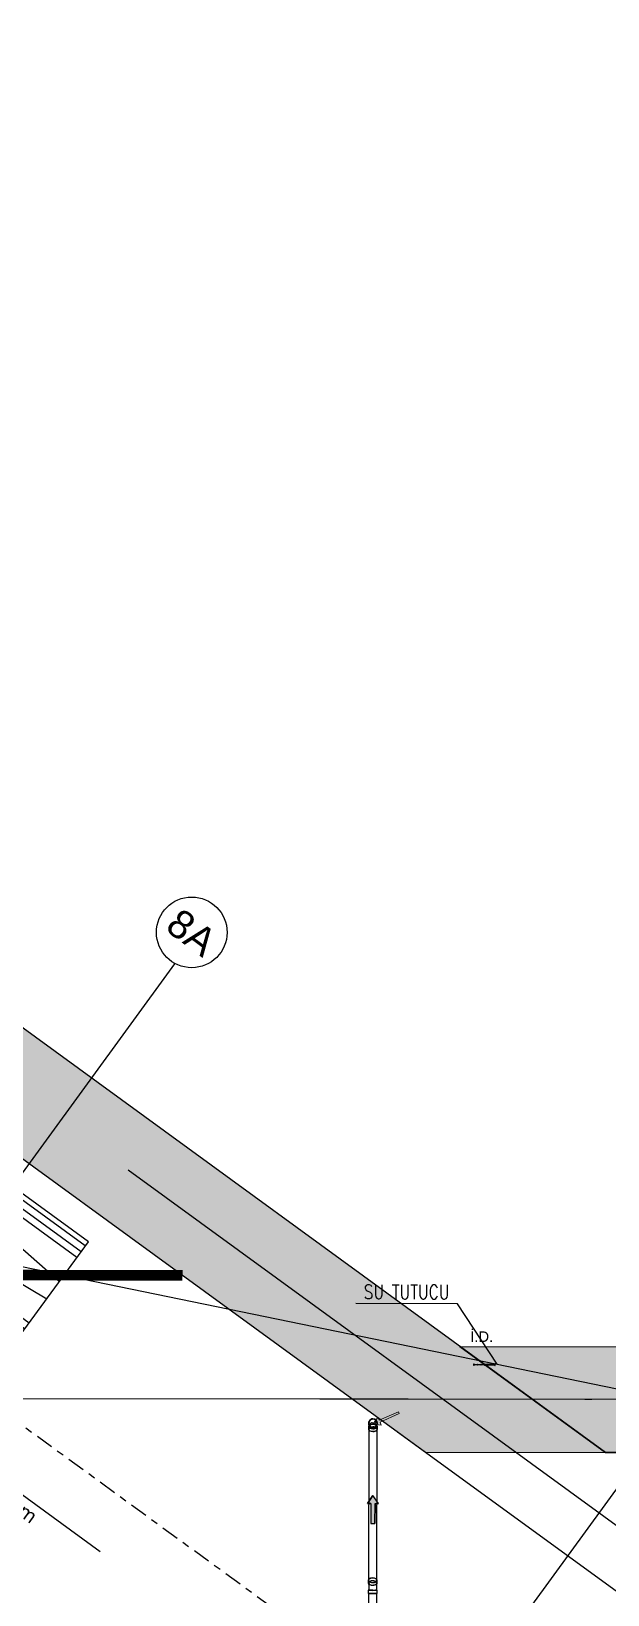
# Model space of a CAD drawing. Header units: millimetres. Extents: x 400382 to 401500, y 4543975 to 4544133.
# Drawn here: x 400817.4 to 400825.56, y 4544089.9 to 4544112.02 of the extents above; entities that cross this region are included whole.
import ezdxf
from ezdxf.enums import TextEntityAlignment as Align

# ---------------------------------------------------------------- set-up
doc = ezdxf.new("R2010")
doc.units = ezdxf.units.MM
for name, pattern in [('ACAD_ISO05W100', [33, 24, -3, 0, -3, 0, -3]), ('AKS', [3, 2.5, -0.25, 0, -0.25]), ('CENTER', [2, 1.25, -0.25, 0.25, -0.25]), ('CIZGI', [0.4, 0.25, -0.15]), ('CONTINU', [0]), ('DASHDOT2', [0.5, 0.25, -0.125, 0, -0.125])]:
    doc.linetypes.add(name, pattern=pattern)
doc.layers.add('A-DETL-GENF', color=92, linetype='Continuous', lineweight=9)
for name, color, linetype in [('aks prota', 2, 'AKS'), ('caks prota', 4, 'Continuous'), ('iderzi_PROTA', 3, 'Continuous'), ('kiriş prota', 6, 'Continuous'), ('kolon tarama prota', 252, 'Continuous'), ('merdiven prota', 2, 'Continuous'), ('not yazısı prota', 6, 'Continuous'), ('not çizgisi prota', 4, 'Continuous'), ('perde prota', 1, 'Continuous'), ('PRT-AL-TUNEL_EKSENI', 14, 'DASHDOT2'), ('skesit prota', 7, 'Continuous'), ('st_s_su tutucu', 2, 'Continuous'), ('st_s_ölçü', 4, 'Continuous'), ('taks prota', 7, 'Continuous'), ('TARAMA', 8, 'Continuous')]:
    doc.layers.add(name, color=color, linetype=linetype)
doc.styles.add('OLCU', font='romanstw.shx')
doc.styles.add('Segoe UI Light_1', font='', dxfattribs={"height": 199.9999999999999})
doc.styles.add('TAKS', font='Arial Unicode.ttf')
doc.styles.add('text25_PROTA', font='Arial.ttf', dxfattribs={"height": 25})
doc.styles.add('TSIMPLEX', font='romanstw.shx')
doc.styles.get('Segoe UI Light_1').set_extended_font_data('Segoe UI Light')
doc.dimstyles.new('1-50', dxfattribs={"dimtxt": 10, "dimasz": 4, "dimexe": 4, "dimexo": 8, "dimgap": 4, "dimtad": 1, "dimdec": 1, "dimrnd": 0.05, "dimzin": 9, "dimdsep": 46, "dimtxsty": 'OLCU', "dimblk1": 'OBLIQUE', "dimblk2": 'OBLIQUE', "dimsah": 1, "dimcen": 2, "dimdle": 4, "dimclrd": 4, "dimclre": 4, "dimclrt": 3, "dimadec": 1, "dimazin": 0, "dimtfac": 1, "dimtdec": 1, "dimtix": 1, "dimtmove": 2, "dimatfit": 3, "dimldrblk": 'OBLIQUE', "dimfxl": 1, "dimtvp": 1, "dimtolj": 1, "dimtzin": 1, "dimarcsym": 0})

# ---------------------------------------------------------------- blocks, each defined once
blk = doc.blocks.new('Flow Direction - Flow Direction _25mm_-1035271-_17_70 m  ARA KAT')
at = {"layer": 'TARAMA'}
blk.add_hatch(color=256, dxfattribs=at).paths.add_polyline_path([(0, 1.015187933717243e-13), (-117.0416345659798, -78.02775637731982), (-117.0416345659799, -29.99999999999993), (-400.0000000000001, -29.99999999999991), (-400, 30.00000000000008), (-117.04163456598, 30.00000000000008), (-117.0416345659799, 78.02775637732009)], flags=0)
for p, q in [((-117.04163456598, 30.00000000000009), (-400, 30.00000000000008)), ((-400, 30.00000000000008), (-400.0000000000001, -29.99999999999991)), ((-117.0416345659798, 30.00000000000008), (-399.9999999999999, 30.00000000000008)), ((-399.9999999999999, 30.00000000000008), (-400, -29.99999999999991)), ((-1.691979889528737e-14, 8.459899447643693e-14), (-117.0416345659799, 78.02775637732009)), ((-117.0416345659799, 78.02775637732012), (-117.04163456598, 30.00000000000008)), ((-117.0416345659798, 78.02775637732002), (0, 8.459899447643693e-14)), ((-117.0416345659798, 30.00000000000008), (-117.0416345659798, 78.02775637732002)), ((-117.0416345659798, -78.02775637731985), (0, 1.015187933717243e-13)), ((-117.0416345659798, -78.02775637731985), (0, 8.459899447643693e-14)), ((-400.0000000000001, -29.99999999999991), (-117.0416345659799, -29.99999999999993)), ((-117.0416345659799, -29.99999999999993), (-400, -29.99999999999991)), ((-117.0416345659799, -29.99999999999993), (-117.0416345659798, -78.02775637731982)), ((-117.0416345659799, -29.99999999999993), (-117.0416345659798, -78.02775637731988))]:
    blk.add_line(p, q, dxfattribs=at)
blk = doc.blocks.new('Riser Direction1 - Flow Direction _25mm_ 2-2155046-_17_70 m  ARA KAT')
at = {"layer": 'A-DETL-GENF'}
blk.add_hatch(color=256, dxfattribs=at).paths.add_polyline_path([(-3.383959779057477e-14, -8.353062558512092e-14), (118, -4.060751734868973e-13), (96.00587391054631, -38.09494385501035), (354.8603263417587, -187.5446316471047), (339.848578520666, -213.5457415836484), (80.9941260894537, -64.09605379155403), (58.99999999999961, -102.1909976465643)], flags=0)
for p, q in [((-1.691979889528738e-14, -1.015187933717243e-13), (58.99999999999961, -102.1909976465643)), ((118, -4.060751734868973e-13), (-3.383959779057477e-14, -8.353062558512092e-14)), ((118, -4.060751734868973e-13), (-3.383959779057477e-14, -8.353062558512096e-14)), ((58.99999999999961, -102.1909976465643), (-1.691979889528738e-14, -1.015187933717243e-13)), ((58.99999999999961, -102.1909976465644), (80.9941260894537, -64.09605379155403)), ((80.9941260894537, -64.09605379155401), (58.99999999999961, -102.1909976465644)), ((80.9941260894537, -64.09605379155403), (339.848578520666, -213.5457415836484)), ((80.99412608945369, -64.096053791554), (339.848578520666, -213.5457415836484)), ((96.00587391054631, -38.09494385501034), (118, -4.060751734868973e-13)), ((96.00587391054631, -38.09494385501034), (118, -3.976152740392536e-13)), ((354.8603263417587, -187.5446316471047), (96.00587391054631, -38.09494385501035)), ((96.00587391054633, -38.09494385501034), (354.8603263417587, -187.5446316471048)), ((339.848578520666, -213.5457415836484), (354.8603263417587, -187.5446316471047)), ((339.848578520666, -213.5457415836484), (354.8603263417587, -187.5446316471047))]:
    blk.add_line(p, q, dxfattribs=at)
blk = doc.blocks.new('17.60 mekanik')
at = {"layer": 'kolon tarama prota'}
for p, q in [((141279.6532115856, 63618.55350984388), (141279.6531402917, 63618.55385133315)), ((141267.0370526321, 63612.73862124707), (141267.0370526321, 63608.91155467579)), ((141267.1714542943, 63615.94800880116), (141267.1715255881, 63615.94766731188)), ((141267.5124526321, 63608.91155467579), (141267.5124526321, 63395.04582447697)), ((141279.3124526321, 63395.04582447697), (141279.3124526321, 63608.91155467579)), ((141279.7878526321, 63608.91155467579), (141279.7878526321, 63612.73862124707)), ((141267.0370526321, 63395.04582447697), (141267.0370526321, 63391.21875790569)), ((141267.0370526321, 63380.87658909916), (141267.0370526321, 63376.4318113325)), ((141267.5124526321, 63376.4318113325), (141267.5124526321, 63066.74122299771)), ((141279.3124526321, 63066.74122299771), (141279.3124526321, 63376.4318113325)), ((141279.7878526321, 63391.21875790569), (141279.7878526321, 63395.04582447697)), ((141279.7878526321, 63376.4318113325), (141279.7878526321, 63380.87658909916))]:
    blk.add_line(p, q, dxfattribs=at)
at = {"layer": 'kolon tarama prota', "flags": 128}
for points in [[(141267.6973685878, 63617.25064273156), (141267.6974107319, 63616.77827200242), (141267.697439593, 63615.41018322495), (141267.6974522032, 63613.28706546131), (141267.6974526331, 63612.73867540075)], [(141279.1274526311, 63612.73856709339), (141279.1274438351, 63615.00091128366), (141279.1274183518, 63616.55030332435), (141279.1273788017, 63617.2274096132), (141279.1273685859, 63617.25053442419)], [(141267.6974526321, 63391.21875790569), (141267.6974526321, 63387.17982303486), (141267.6974526321, 63382.843038612), (141267.6974526321, 63380.87658909916)], [(141279.1274526321, 63380.87658909916), (141279.1274526321, 63385.28242704167), (141279.1274526321, 63389.47721782809), (141279.1274526321, 63391.21875790569)]]:
    blk.add_lwpolyline(points, dxfattribs=at)
at = {"layer": 'kolon tarama prota'}
for centre, radius, start, end in [((141273.412297293, 63617.25093006715), 5.900000000001455, 143.9999999985069, 323.9999999985069), ((141273.412297293, 63617.25093006715), 5.899999999997647, 323.9999999985069, 143.9999999985069), ((141271.6783307987, 63614.86432993375), 2.950000000000364, 53.99999999421196, 233.9999999942119), ((141275.1462637873, 63619.63753020056), 2.949999999998394, 233.9999999942119, 53.99999999421196)]:
    blk.add_arc(centre, radius, start, end, dxfattribs=at)
for centre, major_axis, ratio, start_param, end_param in [((141273.412297293, 63617.25093006715), (6.240819205340704, 1.30303522833056), 0.9999999969201854, 1.364951591030336, 4.506544244620173), ((141273.4123685869, 63617.25058857788), (6.24077756568262, 1.303234643365972), 0.9999999969203008, 1.364919637580814, 4.506512291171105), ((141273.4123685869, 63617.25058857788), (5.594509024940356, 1.167344751926904), 0.9999999969204985, 1.365079345802142, 4.50667199939295), ((141273.412297293, 63617.25093006715), (6.24086447665401, 1.302818384896619), 0.9999999969203245, 4.506578990482691, 7.648171644072439), ((141273.4123685869, 63617.25058857788), (6.240909725710029, 1.302601610446952), 0.9999999969204634, 4.506613725040065, 7.648206378629361), ((141273.4123685869, 63617.25058857788), (5.594294957624851, 1.16837020122185), 0.9999999969198325, 4.506488700214649, 7.648081353803428), ((141273.4124526321, 63612.73862124707), (6.375400000000528, -8.515858157532457e-13), 0.5086348229325528, 1.570777697102949, 4.712370350692376), ((141273.4124526321, 63608.91155467579), (6.375400000001704, -2.995812542484179e-12), 0.5086348229323415, 1.570777697102986, 4.712370350692547), ((141273.4124526321, 63608.91155467579), (5.900000000001292, 8.675074547605755e-13), 0.5086348229324242, 1.570796326794911, 3.141592653589801), ((141273.4124526321, 63608.91155467579), (5.900000000001292, 1.270761273986232e-12), 0.5086348229323517, 3.141592653589673, 4.712388980384563), ((141273.4124526321, 63612.73862124707), (5.714999999999654, 1.529919940734721e-12), 0.508634822932728, 1.570777697102621, 4.712370350692314), ((141273.4124526321, 63612.73862124707), (6.37539999999994, -1.852254447043382e-12), 0.5086348229322976, 4.712370350692455, 7.853963004282615), ((141273.4124526321, 63608.91155467579), (6.375399999999352, 3.03916600219414e-13), 0.5086348229326468, 4.712370350692283, 7.85396300428231), ((141273.4124526321, 63612.73862124707), (5.715000000000833, 9.9139446652089e-15), 0.5086348229320615, 4.712370350692449, 7.853963004282342), ((141273.4124526321, 63608.91155467579), (5.89999999999926, 4.335490300099731e-13), 0.5086348229325994, 5.173489157868084e-14, 1.570796326794948), ((141273.4124526321, 63608.91155467579), (5.899999999999257, 8.384404281968129e-13), 0.5086348229325269, 4.7123889803846, 6.283185307179497), ((141273.4124526321, 63395.04582447697), (6.375399999999614, 1.038713504097836e-12), 0.5086348229324124, 1.57079632679458, 4.712388980384686), ((141273.4124526321, 63395.04582447697), (5.900000000001292, 8.675074547605755e-13), 0.5086348229324242, 1.570796326794911, 3.141592653589801), ((141273.4124526321, 63395.04582447697), (6.375400000000791, 1.280254208202595e-12), 0.5086348229323692, 4.712388980384667, 7.853981633974147), ((141273.4124526321, 63395.04582447697), (5.899999999998403, -1.153674378251111e-12), 0.5086348229326731, 1.882345025402804e-13, 1.570796326795085), ((141273.4124526321, 63380.87658909916), (6.375399999999939, -9.931481331770701e-13), 0.009999500037324478, 1.570796326794761, 4.712388980384816), ((141273.4124526321, 63376.4318113325), (6.375399999998762, -1.088260315196054e-13), 0.009999500037561478, 1.570796326794575, 4.712388980384681), ((141273.4124526321, 63391.21875790569), (6.375400000000792, -1.136922361810874e-13), 0.5086348229323187, 1.570796326794991, 4.712388980384593), ((141273.4124526321, 63380.87658909916), (5.714999999998614, -1.187294013104957e-12), 0.009999500037212426, 1.570796326794659, 4.712388980384746), ((141273.4124526321, 63395.04582447697), (5.900000000001292, 1.676062066913542e-12), 0.5086348229322794, 3.141592653589538, 4.712388980384429), ((141273.4124526321, 63376.4318113325), (5.900000000000434, -2.648783969938701e-13), 0.009999500037440713, 1.570796326794828, 3.141592653589733), ((141273.4124526321, 63376.4318113325), (5.900000000000434, -2.75113265502134e-13), 0.009999500037585686, 3.141592653589919, 4.712388980384814), ((141273.4124526321, 63391.21875790569), (5.715000000001502, 5.278184139757835e-13), 0.5086348229323312, 1.570796326794823, 4.71238898038461), ((141273.4124526321, 63395.04582447697), (5.899999999998403, -3.459385555792013e-13), 0.5086348229325284, 4.712388980384603, 6.283185307179499), ((141273.4124526321, 63391.21875790569), (6.375399999999936, -8.940545109803378e-13), 0.5086348229322527, 4.712388980384656, 7.853981633974639), ((141273.4124526321, 63391.21875790569), (5.714999999999463, 9.279452206633306e-14), 0.5086348229325122, 4.712388980384649, 7.853981633974448), ((141273.4124526321, 63380.87658909916), (6.375400000000791, 2.012839200871391e-13), 0.009999500037692453, 4.712388980384814, 7.853981633974345), ((141273.4124526321, 63380.87658909916), (5.715000000000326, 1.182931877452621e-12), 0.009999500037621427, 4.712388980384741, 7.853981633974241), ((141273.4124526321, 63376.4318113325), (6.375399999997905, -1.306797142718989e-12), 0.009999500037512326, 4.712388980384683, 7.853981633974163), ((141273.4124526321, 63376.4318113325), (5.89999999999926, 5.91166005037206e-13), 0.00999950003744271, 0, 1.570796326794827), ((141273.4124526321, 63376.4318113325), (5.899999999999257, 5.809311365289439e-13), 0.009999500037587683, 4.712388980384813, 6.283185307179719)]:
    blk.add_ellipse(centre, major_axis=major_axis, ratio=ratio, start_param=start_param, end_param=end_param, dxfattribs=at)
at = {"layer": 'kolon tarama prota', "xscale": 0.1, "yscale": 0.1, "zscale": 0.1}
for name, p, rotation in [('Riser Direction1 - Flow Direction _25mm_ 2-2155046-_17_70 m  ARA KAT', (141273.4125714038, 63615.98137169663), 53.99999999999887), ('Flow Direction - Flow Direction _25mm_-1035271-_17_70 m  ARA KAT', (141273.4124526321, 63515.2771830676), 89.9999999999998)]:
    blk.add_blockref(name, p, dxfattribs=dict(at, rotation=rotation))
at = {"layer": 'kolon tarama prota', "insert": (140653.416951452, 63596.97561202783), "char_height": 20, "width": 207.1240739468078, "attachment_point": 1, "rotation": 323.999999999999, "line_spacing_factor": 1.142578849721707, "style": 'Segoe UI Light_1'}
blk.add_mtext('B.A.K.: 17.25 m', dxfattribs=at)
blk = doc.blocks.new('yürüyen mer 2')
at = {"color": 253}
blk.add_lwpolyline([(52650.95750131996, 3429.070000000068), (52650.95750131996, 3599.070000000026)], dxfattribs=at)
at = {"layer": 'st_s_ölçü', "color": 252, "ltscale": 0.1}
blk.add_line((53451.18358571194, 3599.07), (53451.18358571194, 3429.070000000047), dxfattribs=at)
for points in [[(52650.95750131996, 3599.070000000026), (53472.18358571192, 3599.07000000013), (53472.18358571194, 3429.07), (52650.95750131996, 3429.070000000068)], [(52650.95750131996, 3591.57), (53396.48358571196, 3591.57), (53396.48358571196, 3581.82), (52650.95750131996, 3581.82)], [(53349.48358571196, 3599.07), (53349.48358571195, 3591.57)], [(52650.95750131996, 3571.569999999953), (53349.48358571196, 3571.569999999954), (53349.48358571195, 3581.82)], [(52650.95750131996, 3529.070000000047), (53109.28358571124, 3571.569999999954), (53109.28358571124, 3456.570000000047), (52650.95750131996, 3499.070000000047)], [(52650.95750131996, 3456.570000000047), (53349.48358571196, 3456.570000000047), (53349.48358571195, 3446.32)], [(52650.95750131996, 3436.570000000001), (53396.48358571196, 3436.57), (53396.48358571196, 3446.32), (52650.95750131996, 3446.320000000001)], [(53349.48358571196, 3429.07), (53349.48358571195, 3436.57)]]:
    blk.add_lwpolyline(points, dxfattribs=at)
blk = doc.blocks.new('_Oblique')
at = {"layer": 'st_s_ölçü', "lineweight": -2}
blk.add_line((-0.5, -0.5), (0.5, 0.5), dxfattribs=at)
blk = doc.blocks.new('D')
at = {"layer": 'st_s_su tutucu', "linetype": 'CONTINU', "ltscale": 0.2}
for p, q in [((-39987.83090962706, 52508.18991963421), (-39992.63090966878, 52508.18991966914)), ((-39992.63090966878, 52508.18991966914), (-39992.63090980848, 52507.38991968935)), ((-39992.63090980848, 52507.38991968935), (-39990.63090962501, 52506.05655179494)), ((-39990.6309096902, 52498.50671976196), (-39991.53117650332, 52498.50671977942)), ((-39991.53117650332, 52498.50671977942), (-39991.53117639622, 52497.87311976865)), ((-39991.53117639622, 52497.87311976865), (-39990.63090970417, 52497.87311978029)), ((-39990.63090980196, 52488.50671968629), (-39991.53117661508, 52488.50671963972)), ((-39991.53117661508, 52488.50671963972), (-39991.53117662905, 52487.87311965806)), ((-39991.53117662905, 52487.87311965806), (-39990.630909937, 52487.87311964059)), ((-39990.63090962501, 52506.05655179494), (-39990.6309096902, 52498.50671976196)), ((-39990.63090970417, 52497.87311978029), (-39990.63090980196, 52488.50671968629)), ((-39990.630909937, 52487.87311964059), (-39990.63090992199, 52478.65671955824)), ((-39989.83090974534, 52506.05655187643), (-39987.83090964103, 52507.38991968935)), ((-39989.83090955907, 52498.50671965136), (-39989.83090974534, 52506.05655187643)), ((-39988.9306429881, 52498.50671966883), (-39989.83090955907, 52498.50671965136)), ((-39989.83090992229, 52488.50671961062), (-39989.83090981984, 52497.87311973373)), ((-39989.83090981984, 52497.87311973373), (-39988.93064300207, 52497.87311962313)), ((-39988.93064335132, 52488.50671965136), (-39989.83090992229, 52488.50671961062)), ((-39989.83091007002, 52478.65671960481), (-39989.8309099316, 52487.87311978029)), ((-39989.8309099316, 52487.87311978029), (-39988.93064311383, 52487.87311964059)), ((-39988.93064300207, 52497.87311962313), (-39988.9306429881, 52498.50671966883)), ((-39988.93064311383, 52487.87311964059), (-39988.93064335132, 52488.50671965136)), ((-39987.83090964103, 52507.38991968935), (-39987.83090962706, 52508.18991963421)), ((-39992.63090980848, 52448.98991960261), (-39990.63090962501, 52450.32328749701)), ((-39992.63090966878, 52448.18991962282), (-39992.63090980848, 52448.98991960261)), ((-39987.83090962706, 52448.18991965774), (-39992.63090966878, 52448.18991962282)), ((-39990.63090992199, 52478.65671955824), (-39991.93117670823, 52478.6567195757)), ((-39991.93117670823, 52478.6567195757), (-39991.93117659182, 52477.72311959402)), ((-39991.93117659182, 52477.72311959402), (-39990.63090987367, 52477.72311951835)), ((-39991.53117661508, 52467.87311965223), (-39991.53117662905, 52468.5067196339)), ((-39991.53117662905, 52468.5067196339), (-39990.630909937, 52468.50671965136)), ((-39990.63090980196, 52467.87311960567), (-39991.53117661508, 52467.87311965223)), ((-39991.53117650332, 52457.87311951254), (-39991.53117639622, 52458.50671952331)), ((-39991.53117639622, 52458.50671952331), (-39990.63090970417, 52458.50671951166)), ((-39990.6309096902, 52457.87311953), (-39991.53117650332, 52457.87311951254)), ((-39990.630909937, 52468.50671965136), (-39990.63090992199, 52477.72311973372)), ((-39990.63090970417, 52458.50671951166), (-39990.63090980196, 52467.87311960567)), ((-39990.63090962501, 52450.32328749701), (-39990.6309096902, 52457.87311953)), ((-39988.53064343977, 52478.65671965137), (-39989.83091007002, 52478.65671960481)), ((-39989.83090998934, 52477.72311965805), (-39988.53064344908, 52477.72311964058)), ((-39989.83091007002, 52477.72311968715), (-39989.8309099316, 52468.50671951166)), ((-39989.8309099316, 52468.50671951166), (-39988.93064311383, 52468.50671965136)), ((-39988.93064335132, 52467.87311964059), (-39989.83090992229, 52467.87311968134)), ((-39989.83090992229, 52467.87311968134), (-39989.83090981984, 52458.50671955823)), ((-39989.83090981984, 52458.50671955823), (-39988.93064300207, 52458.50671966883)), ((-39988.9306429881, 52457.87311962313), (-39989.83090955907, 52457.87311964059)), ((-39989.83090955907, 52457.87311964059), (-39989.83090974534, 52450.32328741552)), ((-39989.83090974534, 52450.32328741552), (-39987.83090964103, 52448.98991960261)), ((-39988.93064311383, 52468.50671965136), (-39988.93064335132, 52467.87311964059)), ((-39988.93064300207, 52458.50671966883), (-39988.9306429881, 52457.87311962313)), ((-39988.53064344908, 52477.72311964058), (-39988.53064343977, 52478.65671965137)), ((-39987.83090964103, 52448.98991960261), (-39987.83090962706, 52448.18991965774))]:
    blk.add_line(p, q, dxfattribs=at)

msp = doc.modelspace()

# ---------------------------------------------------------------- hatches: boundary and pattern name
at = {"layer": 'kolon tarama prota'}
h = msp.add_hatch(color=256, dxfattribs=at)
h.dxf.hatch_style = 1
h.paths.add_polyline_path([(400825.5273653083, 4544091.908413583), (400771.9771658578, 4544130.917164903), (400746.8356196485, 4544096.403504031), (400748.0480432888, 4544095.520311574), (400772.3063970413, 4544128.821548805), (400822.9754148726, 4544091.911600075)])
h = msp.add_hatch(color=256, dxfattribs=at)
h.dxf.hatch_style = 1
h.paths.add_polyline_path([(400873.161051807, 4544093.348936982), (400823.4646670101, 4544093.410990339), (400825.5273653083, 4544091.908413583), (400871.9591797702, 4544091.85043653), (400871.9280884261, 4544066.950455941), (400860.0800976641, 4544066.965249926), (400860.0778500973, 4544065.16525133), (400861.0778493178, 4544065.164002681), (400861.0782239125, 4544065.464002447), (400873.1262145177, 4544065.448958732)])

# ---------------------------------------------------------------- linework, layer by layer
at = {"layer": 'aks prota', "ltscale": 10}
for p, q in [((400863.3051445461, 4544063.461220246), (400768.790467924, 4544132.310627984)), ((400791.9321986279, 4544061.078427043), (400819.4289247259, 4544098.82521762)), ((400791.9321986283, 4544061.078427042), (400819.4289247254, 4544098.82521762)), ((400805.3873442248, 4544063.533539267), (400827.0510280086, 4544093.272881037)), ((400805.3873442253, 4544063.533539267), (400827.0510280081, 4544093.272881036)), ((400882.9303391185, 4544092.586737984), (400717.0112486021, 4544092.793912744)), ((400864.5083146631, 4544092.609740634), (400741.0957289953, 4544092.763839673))]:
    msp.add_line(p, q, dxfattribs=at)
at = {"layer": 'caks prota', "ltscale": 0.05}
for centre in [(400819.6677633622, 4544099.269830789), (400819.6677633612, 4544099.26983079)]:
    msp.add_circle(centre, 0.5, dxfattribs=at)
at = {"layer": 'iderzi_PROTA', "linetype": 'ACAD_ISO05W100', "lineweight": 30, "ltscale": 2}
msp.add_lwpolyline([(400826.888430798, 4544091.906714087), (400825.5273605073, 4544091.908413587), (400823.4646653463, 4544093.410988057)], dxfattribs=at)
at = {"layer": 'kiriş prota'}
msp.add_line((400834.7326030848, 4544083.347074352), (400822.5814847681, 4544092.198581117), dxfattribs=at)
at = {"layer": 'perde prota'}
msp.add_lwpolyline([(400825.5273653083, 4544091.908413583), (400771.9771658578, 4544130.917164903), (400746.8361555836, 4544096.40423975), (400748.0485792239, 4544095.521047292), (400772.3063970413, 4544128.821548805), (400822.9754148726, 4544091.911600075)], close=True, dxfattribs=at)
msp.add_lwpolyline([(400860.0800976641, 4544066.965249926), (400871.9280884261, 4544066.950455941), (400871.9591797702, 4544091.85043653), (400825.5273653083, 4544091.908413583), (400823.4646670101, 4544093.410990339), (400873.161051807, 4544093.348936982), (400873.1262145177, 4544065.448958732), (400861.0782239125, 4544065.464002447), (400861.0778493178, 4544065.164002681), (400860.0778500973, 4544065.16525133)], dxfattribs=at)
at = {"layer": 'PRT-AL-TUNEL_EKSENI', "ltscale": 10}
msp.add_line((400855.4710777546, 4544063.476880098), (400766.0739273247, 4544128.59841551), dxfattribs=at)
at = {"layer": 'skesit prota', "linetype": 'CENTER', "ltscale": 0.2}
msp.add_lwpolyline([(400765.024336874, 4544130.352215951), (400860.965844736, 4544060.463430107)], dxfattribs=at)
at = {"layer": 'st_s_ölçü', "color": 3, "linetype": 'CIZGI', "lineweight": 30, "ltscale": 50, "const_width": 0.15}
msp.add_lwpolyline([(400819.5369407246, 4544094.416362884), (400810.2651520176, 4544094.427940097), (400808.9424029444, 4544092.607607231), (400806.0440086499, 4544094.718938485), (400806.044314574, 4544094.718963722), (400805.1550943381, 4544095.366474889), (400804.4485394615, 4544094.396534729), (400793.1487501413, 4544102.627888331), (400789.0860652276, 4544097.050740125), (400787.1300225561, 4544098.475623375), (400786.4234683905, 4544097.505684605), (400789.9446893809, 4544094.940644104), (400786.5886079255, 4544090.333464254), (400778.5425128252, 4544096.194601092), (400781.8986313338, 4544100.801793309), (400777.7739565414, 4544103.804564975), (400770.3560297806, 4544093.621432228), (400754.8774213111, 4544104.896855937)], dxfattribs=at)

# ---------------------------------------------------------------- block references
at = {"layer": 'merdiven prota', "xscale": 0.01, "yscale": 0.01, "zscale": 0.01, "rotation": 359.9284577011093}
msp.add_blockref('17.60 mekanik', (399408.7061723638, 4543457.914083122), dxfattribs=at)
at = {"layer": 'st_s_ölçü', "linetype": 'CONTINU', "xscale": -0.009999999999999997, "yscale": 0.01, "zscale": 0.01, "rotation": 323.9284577011256}
msp.add_blockref('yürüyen mer 2', (401222.5811764938, 4543755.795715078), dxfattribs=at)
at = {"layer": 'st_s_ölçü', "xscale": 0.004999999999999998, "yscale": 0.004999999999999998, "zscale": 0.004999999999999998, "rotation": 269.9284577011093}
msp.add_blockref('D', (400561.1712716394, 4543893.528459789), dxfattribs=at)

# ---------------------------------------------------------------- texts
at = {"layer": 'iderzi_PROTA', "linetype": 'ACAD_ISO05W100', "style": 'text25_PROTA'}
msp.add_text('İ.D.', height=0.15, rotation=359.9284576985599, dxfattribs=at).set_placement((400823.609739502, 4544093.473240121))
at = {"layer": 'not yazısı prota', "ltscale": 0.05, "style": 'TSIMPLEX', "width": 0.8}
msp.add_text('SU TUTUCU', height=0.2, rotation=359.9284576985599, dxfattribs=at).set_placement((400822.1023883591, 4544094.081449633))
at = {"layer": 'taks prota', "style": 'TAKS'}
for rotation, p in [(323.4336251929336, (400819.6677633622, 4544099.269830789)), (323.4336251822191, (400819.6677633612, 4544099.26983079))]:
    msp.add_text('8A', height=0.4, rotation=rotation, dxfattribs=at).set_placement(p, align=Align.MIDDLE_CENTER)

# ---------------------------------------------------------------- leaders
at = {"layer": 'not çizgisi prota'}
msp.add_leader([(400823.9914941983, 4544093.160624558), (400823.4290877781, 4544094.013425307), (400821.9907059181, 4544094.015221342)], dimstyle='1-50', override={"dimasz": 12, "dimgap": 4, "dimtad": 0}, dxfattribs=at)

doc.saveas('drawing.dxf')
